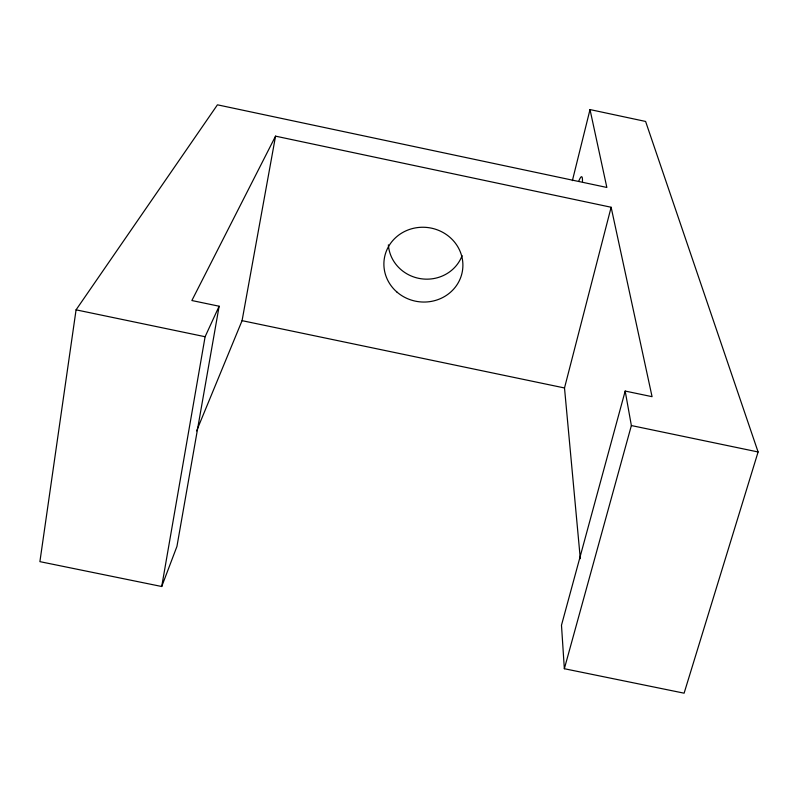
<?xml version="1.0" encoding="UTF-8"?>
<svg xmlns="http://www.w3.org/2000/svg" width="798" height="798" viewBox="0 0 798 798"><rect width="100%" height="100%" fill="white"/><g stroke="black" fill="none" stroke-linecap="round" stroke-linejoin="round"><path stroke-width="1.2" d="M590.011 109.575L606.849 187.45L217.445 104.817L76.069 309.843L39.9 561.642L161.725 586.51L176.937 546.43L219.131 306.223L191.869 300.527L275.549 136.149L611.128 207.251L652.066 396.676L625.183 391.06L561.483 625.223L564.346 668.724L684.105 693.183L758.1 451.967L645.602 121.446L590.011 109.575L572.385 180.647M161.725 586.51L205.106 336.726L219.131 306.223M196.607 430.9L242.073 320.656L275.549 136.149M580.306 558.69L564.505 387.968L611.128 207.251M564.346 668.724L631.368 425.553L625.183 391.06M76.069 309.843L205.106 336.726M631.368 425.553L758.1 451.967M242.073 320.656L564.505 387.968M462.102 255.649A38.045 36.119 7.7 0 1 421.025 278.741A38.045 36.119 7.7 0 1 388.377 244.846M578.929 180.727A33.666 3.621 -77.7 0 1 582.46 181.555M396.865 291.988A39.551 37.366 7.7 0 0 462.012 273.086A39.551 37.366 7.7 0 0 411.289 228.876A39.551 37.366 7.7 0 0 396.865 291.988"/></g></svg>
